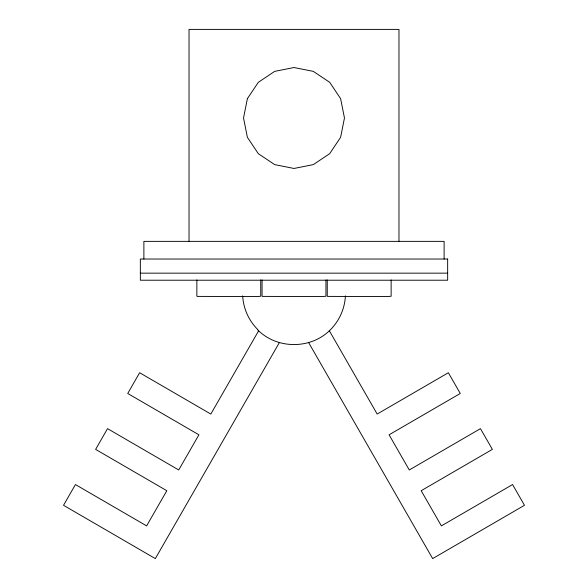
<?xml version="1.0" encoding="UTF-8"?>
<svg xmlns="http://www.w3.org/2000/svg" width="588" height="588" viewBox="0 0 588 588"><rect width="100%" height="100%" fill="white"/><g stroke="black" fill="none" stroke-linecap="round" stroke-linejoin="round"><path stroke-width="0.88" d="M258.72 330.64L210.827 414.062L139.635 372.733L127.728 393.475L198.913 434.804L178.723 469.974L107.538 428.645L95.631 449.386L166.816 490.715L146.618 525.885L75.433 484.556L63.526 505.298L155.335 558.6L279.351 342.613M140.348 273.155L447.652 273.155M257.588 329.765C276.911 349.478 311.089 349.478 330.412 329.765A51.95 51.95 0 0 0 345.421 295.845M329.28 330.64L377.173 414.062L448.365 372.733L460.272 393.475L389.087 434.804L409.277 469.974L480.462 428.645L492.369 449.386L421.184 490.715L441.382 525.885L512.567 484.556L524.474 505.298L432.665 558.6L308.649 342.613M444.116 259.029L444.116 241.367L143.884 241.367L143.884 259.029M398.973 241.367L398.973 29.4L189.027 29.4L189.027 241.367M391.138 279.925L391.138 296.242L387.602 296.543L327.736 296.396L327.259 296.242L327.259 279.925M325.936 279.925L325.936 296.242L322.408 296.543L262.535 296.396L262.064 296.242L262.064 279.925M260.741 279.925L260.741 296.242L257.206 296.543L197.34 296.396L196.862 296.242L196.862 279.925M257.772 329.574A51.7 51.7 0 0 1 242.66 295.837M247.379 98.681L243.535 117.997L247.379 137.305L258.316 153.681L274.684 164.618L294 168.462L313.316 164.618L329.684 153.681L340.621 137.305L344.465 117.997L340.621 98.681L329.684 82.313L313.316 71.368L294 67.532L274.684 71.368L258.316 82.313L247.379 98.681M447.652 259.029L140.348 259.029L140.348 280.219L447.652 280.219L447.652 259.029"/></g></svg>
